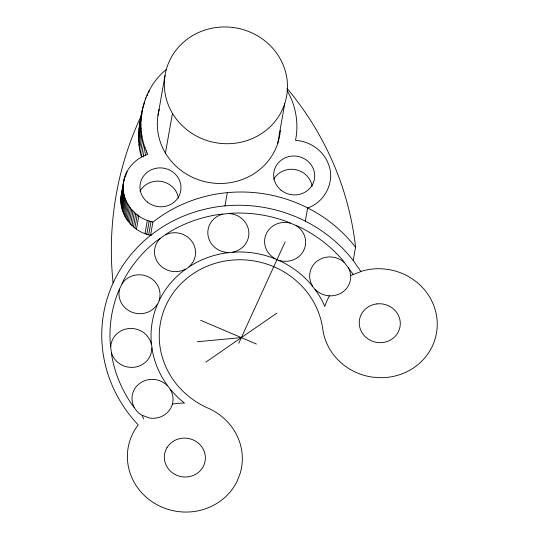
<?xml version="1.0" encoding="UTF-8"?>
<svg xmlns="http://www.w3.org/2000/svg" width="539" height="539" viewBox="0 0 539 539"><rect width="100%" height="100%" fill="white"/><g stroke="black" fill="none" stroke-linecap="round" stroke-linejoin="round"><path stroke-width="0.81" d="M353.22 274.425L342.38 259.845A131.597 124.354 10 0 0 299.482 226.986L286.842 221.603A131.597 124.354 10 0 0 232.781 213.168L219.124 214.448A131.597 124.354 10 0 0 168.377 232.7L157.354 240.3A131.597 124.354 10 0 0 123.525 280.347L118.095 292.226A131.597 124.354 10 0 0 110.246 343.336L111.863 356.313A131.597 124.354 10 0 0 132.095 404.789L136.738 411.001A20.556 19.424 10 0 0 141.562 415.104L149.572 418.048A20.556 19.424 10 0 0 169.583 409.977A20.556 19.424 10 0 0 170.162 389.225L166.248 383.795A90.464 85.485 10 0 1 152.335 350.465L151.223 341.544A90.464 85.485 10 0 1 156.62 306.408L160.352 298.249A90.464 85.485 10 0 1 183.61 270.719L191.183 265.498A90.464 85.485 10 0 1 226.07 252.946L235.455 252.07A90.464 85.485 10 0 1 272.626 257.864L281.311 261.563A90.464 85.485 10 0 1 310.801 284.154L316.454 291.437A90.464 85.485 10 0 1 323.38 303.289L324.781 306.415L325.347 304.69A57.565 54.399 10 0 1 328.911 296.901L329.369 295.817M151.412 235.354C132.944 232.531 118.021 214.023 121.228 195.273L123.889 180.221C126.321 167.959 136.178 158.183 147.854 154.309C133.746 126.092 141.845 89.346 166.315 69.497M360.847 271.434L353.22 260.505L355.551 247.26A139.823 132.129 10 0 0 311.919 210.163L305.451 206.821A139.823 132.129 10 0 0 154.444 220.963L152.914 221.953C134.15 218.699 119.543 199.134 123.889 180.221M143.691 143.32L141.353 156.573C136.926 142.242 138.489 126.968 141.777 112.59M120.999 197.092L124.314 178.443M120.871 198.918L123.209 185.665M120.844 200.751L123.182 187.498M125.028 177.446L125.466 174.959M120.918 202.583L123.256 189.337M125.742 175.754L126.18 173.268M121.1 204.416L123.431 191.163M126.699 173.275L126.995 171.618M121.376 206.235L123.714 192.982M121.753 208.041L124.091 194.788M122.225 209.826L124.563 196.573M122.798 211.591L125.136 198.339M123.471 213.323L125.809 200.07M139.439 125.843L142.491 108.79M138.934 129.67L141.272 116.424M141.231 117.462L141.521 115.804M142.249 111.661L142.545 110.01M142.835 108.352L143.421 105.038M124.233 215.021L126.571 201.768M138.638 133.531L140.975 120.278M143.967 104.654L144.553 101.339M138.557 137.398L140.895 124.145M145.597 99.365L145.887 97.707M125.088 216.685L127.426 203.432M138.691 141.272L141.029 128.019M147.134 95.807L147.43 94.15M126.032 218.302L128.37 205.049M139.042 145.132L141.38 131.887M148.865 92.331L149.162 90.673M127.069 219.872L129.4 206.619M139.601 148.98L141.939 135.727M128.181 221.388L130.519 208.135M140.376 152.793L142.707 139.547M129.38 222.85L131.718 209.604M130.654 224.251L132.992 211.005M143.125 156.984L144.876 147.046M132.008 225.592L134.339 212.339M145.389 155.683L146.264 150.711M133.423 226.865L135.761 213.612M134.912 228.064L137.25 214.812M136.461 229.19L138.799 215.937M158.015 115.225L165.028 75.473M144.998 233.609L147.336 220.357M146.83 234.229L149.168 220.977M148.69 234.761L151.028 221.509M315.106 289.315A20.556 19.424 10 0 0 337.785 294.604A20.556 19.424 10 0 0 350.707 276.514L350.667 275.496L362.734 270.868A57.565 54.399 10 0 1 436.415 315.039A57.565 54.399 10 0 1 382.016 377.698L373.001 377.199A57.565 54.399 10 0 1 322.888 329.976A82.238 77.71 10 0 0 192.234 274.338A82.238 77.71 10 0 0 208.93 408.528A57.565 54.399 10 0 1 240.172 473.377L237.045 481.34A57.565 54.399 10 0 1 156.768 504.585A57.565 54.399 10 0 1 137.074 426.41L138.227 424.887L134.009 420.252A139.823 132.129 10 0 1 146.608 238.683L150.576 235.199L152.914 221.953M280.32 130.404A61.675 58.279 10 0 1 278.488 140.908L277.592 143.825A61.675 58.279 10 0 1 257.972 170.924L255.425 172.749A61.675 58.279 10 0 1 197.22 179.325L194.229 178.119A61.675 58.279 10 0 1 165.776 153.635L165.439 153.157L172.446 113.406L171.234 111.182A61.675 58.279 10 0 1 219.063 27.193A61.675 58.279 10 0 1 285.495 101.157L284.599 104.074A61.675 58.279 10 0 1 264.979 131.172L262.439 132.998A61.675 58.279 10 0 1 204.227 139.574L201.242 138.368A61.675 58.279 10 0 1 172.79 113.884L172.446 113.406M224.965 205.891L227.303 192.639M277.72 143.401L284.733 103.65M305.317 221.206L307.654 207.96C324.801 202.266 335.265 181.71 328.662 164.671C323.865 150.832 309.999 141.124 295.507 140.335C299.01 123.357 295.776 105.186 286.977 90.289M121.228 195.273L122.508 189.937M140.153 122.043L140.895 119.038M238.757 343.289L285.124 241.876M205.81 362.114L276.884 313.119M150.576 235.199L152.106 234.216A139.823 132.129 10 0 1 303.113 220.067L309.581 223.416A139.823 132.129 10 0 1 353.22 260.505M197.308 341.739L241.351 337.616M172.413 404.007L173.652 403.92A57.565 54.399 10 0 1 182.613 403.078L184.52 403.091L181.791 400.888A90.464 85.485 10 0 1 171.901 391.078L170.162 389.225M200.609 320.267L256.436 344.044M286.91 88.329L289.517 91.307A318.394 300.863 10 0 1 355.551 247.26M165.439 153.157L164.22 150.933A61.675 58.279 10 0 1 159.315 109.262M142.289 415.522L143.556 418.944M134.352 407.572A20.556 19.424 10 0 1 140.672 382.737A20.556 19.424 10 0 1 167.595 385.917M113.096 283.002A352.587 333.183 10 0 1 142.121 113.918M139.978 191.197A20.549 19.424 10 0 1 161.619 181.488A20.549 19.424 10 0 1 178.443 198.177M273.684 179.312A20.549 19.424 10 0 1 295.318 169.603A20.549 19.424 10 0 1 312.148 186.292M312.539 286.007A20.556 19.424 10 0 1 317.478 260.869A20.556 19.424 10 0 1 344.509 262.715M348.349 267.661A20.556 19.424 10 0 1 350.667 275.496M151.789 348.053A20.556 19.424 10 0 1 134.204 367.241A20.556 19.424 10 0 1 111.512 352.843M110.758 346.786A20.556 19.424 10 0 1 129.394 328.514A20.556 19.424 10 0 1 151.284 344.003M122.151 283.541A20.556 19.424 10 0 1 148.104 276.736A20.556 19.424 10 0 1 159.113 300.378M157.415 304.084A20.556 19.424 10 0 1 131.9 312.182A20.556 19.424 10 0 1 119.618 289.086M229.149 213.585A20.556 19.424 10 0 1 248.782 231.615A20.556 19.424 10 0 1 232.868 252.077M228.603 252.481A20.556 19.424 10 0 1 208.027 235.435A20.556 19.424 10 0 1 222.769 214.185M296.079 225.619A20.556 19.424 10 0 1 303.767 250.365A20.556 19.424 10 0 1 279.034 260.344M275.092 258.666A20.556 19.424 10 0 1 266.064 234.31A20.556 19.424 10 0 1 290.184 223.106M165.486 234.788A20.556 19.424 10 0 1 191.803 241.263A20.556 19.424 10 0 1 188.973 266.731M185.531 269.102A20.556 19.424 10 0 1 158.917 263.935A20.556 19.424 10 0 1 160.339 238.332M166.949 447.727L166.45 448.616A20.556 19.424 10 0 0 185.84 477.022A20.556 19.424 10 0 0 202.314 447.646A20.556 19.424 10 0 0 166.949 447.727M376.828 303.902L374.72 304.259A20.556 19.424 10 0 0 364.573 336.019A20.556 19.424 10 0 0 399.082 330.151A20.556 19.424 10 0 0 376.828 303.902M147.349 202.051A20.549 19.424 10 0 0 180.7 191.008A20.549 19.424 10 0 0 153.372 168.963A20.549 19.424 10 0 0 147.349 202.051M281.055 190.166A20.549 19.424 10 0 0 314.399 179.123A20.549 19.424 10 0 0 287.078 157.078A20.549 19.424 10 0 0 281.055 190.166"/></g></svg>
